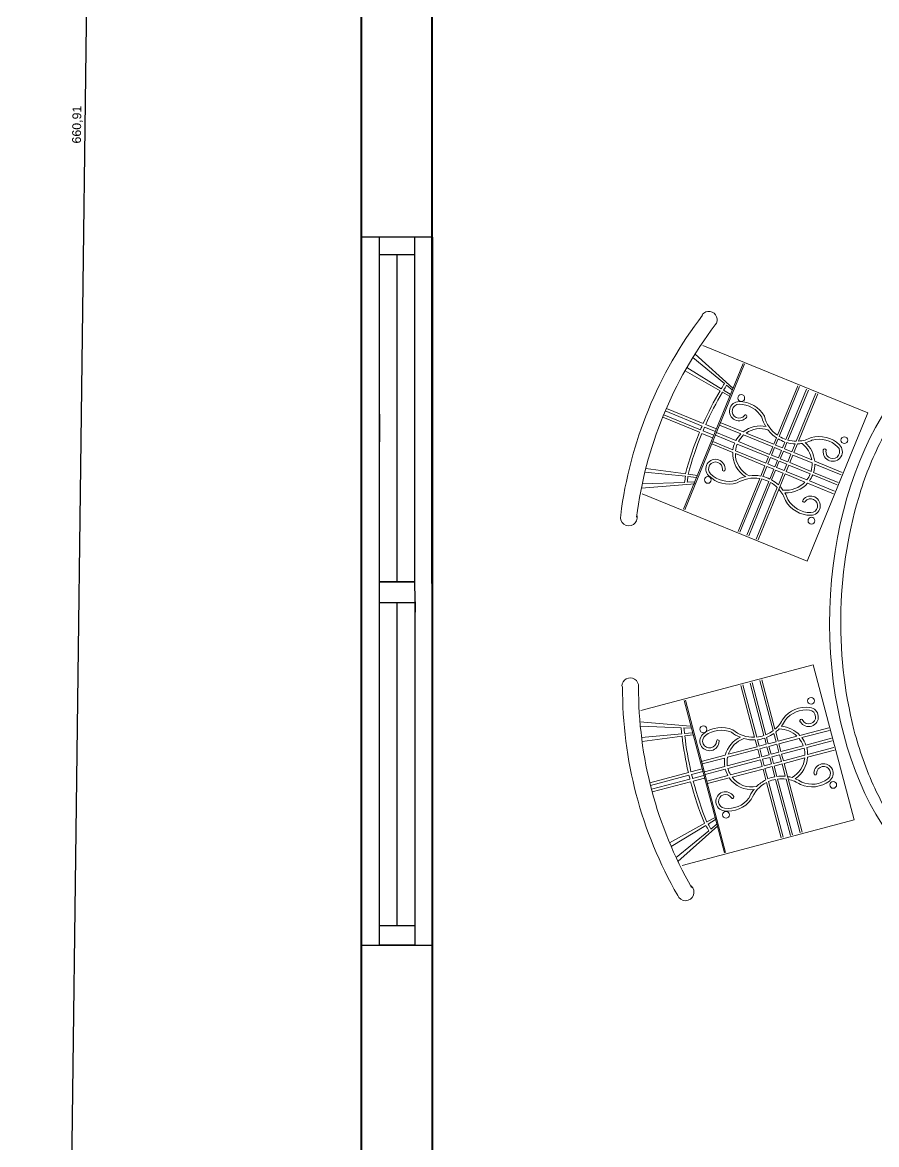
# Model space of a CAD drawing. Header units: centimetres. Extents: x 3413 to 9875, y 1 to 2456.
# Drawn here: x 3476.2 to 3717.5, y 1123.3 to 1440.3 of the extents above; entities that cross this region are included whole.
import ezdxf

# ---------------------------------------------------------------- set-up
doc = ezdxf.new("R2010")
doc.units = ezdxf.units.CM
doc.layers.add('elevationn', color=240, linetype='Continuous')
for name, color, linetype, lineweight in [('furniture', 63, 'Continuous', 20), ('JO_ DOOR LINE', 50, 'Continuous', 18), ('JO_ELEVATION LINE', 3, 'Continuous', 20), ('wall', 4, 'Continuous', 40)]:
    doc.layers.add(name, color=color, linetype=linetype, lineweight=lineweight)
doc.styles.get("Standard").update_dxf_attribs({"font": 'arial.ttf'})
doc.dimstyles.new('ISO-25', dxfattribs={"dimtxt": 2.5, "dimasz": 2.5, "dimexe": 1.25, "dimexo": 0.625, "dimtad": 1, "dimtxsty": 'Standard', "dimcen": 2.5, "dimadec": 0, "dimazin": 0, "dimtfac": 1, "dimtmove": 0, "dimatfit": 3, "dimfxl": 1, "dimarcsym": 0})

# ---------------------------------------------------------------- blocks, each defined once
blk = doc.blocks.new('window_100-flat-3-flat-1')
at = {"layer": 'JO_ DOOR LINE', "lineweight": 30}
for p, q in [((-261.27, 8628.84), (-273.24, 8644.87)), ((-430.48, 8521.17), (-270.25, 8640.86)), ((-264.26, 8632.85), (-270.25, 8640.86)), ((-268.27, 8629.86), (-274.25, 8637.87)), ((-424.49, 8513.16), (-264.26, 8632.85)), ((-345.25, 8578.6), (-271.26, 8633.86)), ((-310.3, 8610.94), (-316.54, 8606.28)), ((-310.56, 8598.27), (-304.32, 8602.93)), ((-348.24, 8582.6), (-348.24, 8582.6)), ((-348.24, 8582.6), (-342.25, 8574.59)), ((-342.25, 8574.59), (-348.24, 8582.6)), ((-347.01, 8571.04), (-352.99, 8579.05)), ((-423.03, 8520.49), (-350, 8575.05)), ((-344.38, 8573), (-349.13, 8569.45)), ((-342.25, 8574.59), (-342.25, 8574.59)), ((-390.42, 8551.09), (-385.97, 8554.42)), ((-379.98, 8546.41), (-384.44, 8543.08)), ((-433.47, 8525.18), (-421.5, 8509.15)), ((-426.03, 8524.5), (-420.04, 8516.49)), ((-424.49, 8513.16), (-430.48, 8521.17))]:
    blk.add_line(p, q, dxfattribs=at)
at = {"layer": 'JO_ELEVATION LINE'}
for p, q in [((-273.24, 8644.87), (-433.47, 8525.18)), ((-421.5, 8509.15), (-261.27, 8628.84))]:
    blk.add_line(p, q, dxfattribs=at)
blk = doc.blocks.new('*D55')
at = {"layer": 'Defpoints', "color": 0, "transparency": 16777216}
for p in [(3498.12, 1741.87), (3571.97, 1740.92), (3572, 1079.96)]:
    blk.add_point(p, dxfattribs=at)
at = {"layer": 'elevationn', "color": 0, "lineweight": -2, "transparency": 16777216}
for p, q in [((3571.35, 1740.93), (3496.87, 1741.89)), ((3489.68, 1083.52), (3498.09, 1739.37)), ((3571.37, 1079.97), (3488.4, 1081.04))]:
    blk.add_line(p, q, dxfattribs=at)
at = {"layer": 'elevationn', "color": 0, "transparency": 16777216}
for points in [[(3497.68, 1739.38), (3498.51, 1739.37), (3498.12, 1741.87)], [(3489.26, 1083.52), (3490.1, 1083.51), (3489.65, 1081.02)]]:
    blk.add_solid(points, dxfattribs=at)
at = {"layer": 'elevationn', "color": 0, "transparency": 16777216, "insert": (3491.76, 1411.47), "char_height": 2.5, "attachment_point": 5, "rotation": 89.265}
blk.add_mtext('660,91', dxfattribs=at)

msp = doc.modelspace()

# ---------------------------------------------------------------- linework, layer by layer
at = {"layer": 'furniture'}
for p, q in [((3714.977, 1330.019), (3668.382, 1349.08)), ((3665.586, 1345.666), (3674.487, 1338.329)), ((3666.203, 1346.655), (3676.892, 1337.059)), ((3679.822, 1343.992), (3662.967, 1302.791)), ((3680.172, 1343.849), (3663.317, 1302.648)), ((3663.364, 1341.9), (3673.253, 1336.28)), ((3663.91, 1342.857), (3673.6, 1336.868)), ((3675.101, 1337.823), (3676.674, 1336.526)), ((3673.937, 1335.892), (3675.947, 1334.75)), ((3674.27, 1336.454), (3676.165, 1335.283)), ((3695.188, 1337.706), (3689.464, 1323.715)), ((3695.72, 1337.488), (3689.955, 1323.394)), ((3697.673, 1336.689), (3691.871, 1322.506)), ((3698.206, 1336.471), (3692.426, 1322.341)), ((3700.337, 1335.6), (3694.787, 1322.034)), ((3700.869, 1335.382), (3695.417, 1322.055)), ((3657.052, 1328.807), (3667.451, 1324.553)), ((3657.343, 1329.518), (3667.743, 1325.264)), ((3657.788, 1330.58), (3668.196, 1326.323)), ((3658.09, 1331.286), (3668.505, 1327.026)), ((3697.835, 1288.118), (3714.977, 1330.019)), ((3668.887, 1326.023), (3671.958, 1324.767)), ((3669.19, 1326.729), (3672.248, 1325.478)), ((3673.111, 1326.589), (3679.162, 1324.114)), ((3673.322, 1327.32), (3679.796, 1324.671)), ((3668.153, 1324.25), (3671.15, 1323.024)), ((3668.443, 1324.961), (3671.521, 1323.701)), ((3671.949, 1323.746), (3677.41, 1321.512)), ((3672.235, 1324.446), (3677.732, 1322.198)), ((3679.932, 1323.798), (3688.127, 1320.446)), ((3680.615, 1324.336), (3688.413, 1321.146)), ((3689.171, 1322.998), (3688.413, 1321.146)), ((3689.665, 1322.685), (3688.946, 1320.928)), ((3670.931, 1321.259), (3676.832, 1318.845)), ((3671.217, 1321.959), (3676.902, 1319.634)), ((3677.627, 1319.337), (3686.233, 1315.816)), ((3678.11, 1321.225), (3686.964, 1317.603)), ((3678.436, 1321.91), (3687.25, 1318.304)), ((3688.127, 1320.446), (3687.25, 1318.304)), ((3688.66, 1320.228), (3687.783, 1318.086)), ((3688.66, 1320.228), (3690.613, 1319.429)), ((3688.946, 1320.928), (3690.899, 1320.129)), ((3690.613, 1319.429), (3689.736, 1317.287)), ((3691.145, 1319.211), (3690.269, 1317.069)), ((3691.584, 1321.804), (3690.899, 1320.129)), ((3691.145, 1319.211), (3693.276, 1318.34)), ((3692.137, 1321.635), (3691.432, 1319.911)), ((3691.432, 1319.911), (3693.562, 1319.04)), ((3694.48, 1321.282), (3693.562, 1319.04)), ((3695.101, 1321.282), (3694.095, 1318.822)), ((3694.095, 1318.822), (3699.187, 1316.739)), ((3677.583, 1318.538), (3685.946, 1315.116)), ((3686.964, 1317.603), (3686.233, 1315.816)), ((3687.497, 1317.385), (3686.766, 1315.598)), ((3687.497, 1317.385), (3689.45, 1316.586)), ((3687.783, 1318.086), (3689.736, 1317.287)), ((3689.45, 1316.586), (3688.719, 1314.799)), ((3689.982, 1316.369), (3689.251, 1314.581)), ((3689.982, 1316.369), (3692.113, 1315.497)), ((3690.269, 1317.069), (3692.399, 1316.197)), ((3693.276, 1318.34), (3692.399, 1316.197)), ((3693.808, 1318.122), (3692.932, 1315.979)), ((3692.932, 1315.979), (3698.982, 1313.504)), ((3693.808, 1318.122), (3699.273, 1315.886)), ((3699.993, 1316.409), (3707.766, 1313.229)), ((3652.033, 1313.254), (3663.467, 1312.122)), ((3652.304, 1314.339), (3663.556, 1312.804)), ((3664.286, 1312.705), (3666.878, 1312.351)), ((3691.628, 1312.792), (3684.014, 1294.181)), ((3685.946, 1315.116), (3684.749, 1312.188)), ((3686.479, 1314.898), (3685.32, 1312.065)), ((3686.479, 1314.898), (3688.432, 1314.099)), ((3686.766, 1315.598), (3688.719, 1314.799)), ((3688.432, 1314.099), (3687.307, 1311.348)), ((3688.965, 1313.881), (3687.819, 1311.081)), ((3688.965, 1313.881), (3691.095, 1313.01)), ((3689.251, 1314.581), (3691.382, 1313.71)), ((3691.095, 1313.01), (3689.738, 1309.691)), ((3692.113, 1315.497), (3691.382, 1313.71)), ((3691.628, 1312.792), (3697.251, 1310.491)), ((3692.646, 1315.279), (3691.914, 1313.492)), ((3691.914, 1313.492), (3697.767, 1311.098)), ((3692.646, 1315.279), (3698.733, 1312.789)), ((3699.433, 1312.502), (3706.317, 1309.686)), ((3699.686, 1313.216), (3706.603, 1310.387)), ((3700.036, 1315.574), (3707.48, 1312.529)), ((3651.032, 1308.758), (3666.116, 1309.957)), ((3651.28, 1309.956), (3663.264, 1310.402)), ((3664, 1310.429), (3666.266, 1310.513)), ((3664.198, 1312.05), (3666.617, 1311.811)), ((3684.455, 1311.471), (3678.333, 1296.505)), ((3685.03, 1311.356), (3678.866, 1296.287)), ((3687.02, 1310.646), (3680.819, 1295.488)), ((3687.531, 1310.375), (3681.351, 1295.27)), ((3697.997, 1310.186), (3705.299, 1307.199)), ((3698.49, 1310.802), (3705.586, 1307.899)), ((3651.291, 1307.159), (3697.835, 1288.118)), ((3689.43, 1308.939), (3683.482, 1294.399)), ((3699.591, 1258.804), (3650.918, 1245.949)), ((3711.151, 1215.033), (3699.591, 1258.804)), ((3679.165, 1253.018), (3683.025, 1238.403)), ((3679.722, 1253.165), (3683.61, 1238.442)), ((3681.762, 1253.704), (3685.675, 1238.888)), ((3682.318, 1253.851), (3686.217, 1239.09)), ((3684.544, 1254.439), (3688.286, 1240.268)), ((3685.1, 1254.586), (3688.777, 1240.664)), ((3663.114, 1248.779), (3674.481, 1205.74)), ((3663.48, 1248.876), (3674.847, 1205.836)), ((3650.639, 1242.7), (3664.951, 1241.48)), ((3650.743, 1241.54), (3662.267, 1241.045)), ((3663.062, 1241.011), (3665.098, 1240.923)), ((3663.223, 1239.417), (3665.441, 1239.624)), ((3688.99, 1239.857), (3689.669, 1237.287)), ((3695.83, 1238.915), (3703.95, 1241.059)), ((3696.367, 1238.274), (3704.143, 1240.328)), ((3651.097, 1238.287), (3662.439, 1239.344)), ((3651.237, 1237.194), (3662.516, 1238.666)), ((3663.296, 1238.768), (3665.588, 1239.067)), ((3683.223, 1237.654), (3683.734, 1235.72)), ((3683.806, 1237.702), (3684.29, 1235.867)), ((3684.29, 1235.867), (3686.33, 1236.406)), ((3685.868, 1238.155), (3686.33, 1236.406)), ((3686.411, 1238.353), (3686.887, 1236.552)), ((3686.887, 1236.552), (3689.113, 1237.14)), ((3687.08, 1235.821), (3689.306, 1236.409)), ((3688.494, 1239.483), (3689.113, 1237.14)), ((3689.306, 1236.409), (3689.897, 1234.171)), ((3689.669, 1237.287), (3694.989, 1238.692)), ((3689.862, 1236.556), (3695.57, 1238.063)), ((3689.862, 1236.556), (3690.453, 1234.318)), ((3697.508, 1236.181), (3704.734, 1238.09)), ((3697.737, 1235.459), (3704.928, 1237.358)), ((3667.969, 1231.556), (3674.732, 1233.342)), ((3675.367, 1232.727), (3683.927, 1234.988)), ((3675.588, 1233.568), (3683.734, 1235.72)), ((3683.927, 1234.988), (3684.518, 1232.75)), ((3684.484, 1235.135), (3686.524, 1235.674)), ((3684.484, 1235.135), (3685.075, 1232.897)), ((3685.075, 1232.897), (3687.115, 1233.436)), ((3686.524, 1235.674), (3687.115, 1233.436)), ((3687.08, 1235.821), (3687.671, 1233.583)), ((3687.671, 1233.583), (3689.897, 1234.171)), ((3687.864, 1232.852), (3690.09, 1233.439)), ((3690.09, 1233.439), (3690.583, 1231.572)), ((3690.453, 1234.318), (3696.773, 1235.987)), ((3690.646, 1233.586), (3697.005, 1235.266)), ((3690.646, 1233.586), (3691.139, 1231.719)), ((3691.139, 1231.719), (3697.253, 1233.334)), ((3697.986, 1232.745), (3705.614, 1234.76)), ((3698.008, 1233.533), (3705.421, 1235.491)), ((3668.242, 1230.846), (3674.562, 1232.515)), ((3668.833, 1228.608), (3674.575, 1230.124)), ((3675.31, 1230.318), (3684.518, 1232.75)), ((3675.463, 1229.576), (3684.711, 1232.019)), ((3676.214, 1227.777), (3685.204, 1230.152)), ((3684.711, 1232.019), (3685.204, 1230.152)), ((3685.268, 1232.166), (3687.308, 1232.705)), ((3685.268, 1232.166), (3685.761, 1230.299)), ((3685.761, 1230.299), (3687.801, 1230.838)), ((3685.954, 1229.567), (3687.994, 1230.106)), ((3687.308, 1232.705), (3687.801, 1230.838)), ((3687.864, 1232.852), (3688.357, 1230.985)), ((3687.994, 1230.106), (3688.753, 1227.232)), ((3688.357, 1230.985), (3690.583, 1231.572)), ((3688.551, 1230.253), (3690.776, 1230.841)), ((3688.551, 1230.253), (3689.323, 1227.328)), ((3690.776, 1230.841), (3691.692, 1227.374)), ((3691.333, 1230.988), (3697.207, 1232.539)), ((3691.333, 1230.988), (3696.467, 1211.546)), ((3653.422, 1225.546), (3664.302, 1228.419)), ((3653.606, 1224.8), (3664.478, 1227.672)), ((3665.028, 1228.595), (3668.222, 1229.439)), ((3665.21, 1227.849), (3668.418, 1228.697)), ((3665.496, 1226.734), (3668.712, 1227.583)), ((3669.026, 1227.876), (3674.731, 1229.383)), ((3669.519, 1226.009), (3675.457, 1227.577)), ((3669.712, 1225.278), (3675.876, 1226.906)), ((3676.661, 1227.113), (3685.398, 1229.42)), ((3685.398, 1229.42), (3686.206, 1226.361)), ((3685.954, 1229.567), (3686.736, 1226.608)), ((3653.891, 1223.684), (3664.755, 1226.554)), ((3654.087, 1222.942), (3664.95, 1225.811)), ((3665.693, 1225.991), (3668.824, 1226.818)), ((3686.403, 1225.613), (3690.532, 1209.979)), ((3686.931, 1225.867), (3691.089, 1210.126)), ((3688.947, 1226.499), (3693.129, 1210.665)), ((3689.518, 1226.591), (3693.685, 1210.812)), ((3691.899, 1226.589), (3695.911, 1211.399)), ((3662.53, 1202.192), (3711.151, 1215.033)), ((3669.561, 1214.447), (3671.843, 1215.727)), ((3669.885, 1213.871), (3671.961, 1215.138)), ((3659.013, 1208.533), (3668.919, 1214.087)), ((3659.451, 1207.504), (3669.258, 1213.489)), ((3660.836, 1204.418), (3670.133, 1211.993)), ((3661.36, 1203.313), (3672.677, 1213.357)), ((3670.704, 1212.458), (3672.462, 1213.891))]:
    msp.add_line(p, q, dxfattribs=at)
msp.add_lwpolyline([(3752.035, 1194.949, 0.0979932), (3763.073, 1196.838, 0.0521169), (3769.593, 1200.102, 0.045547), (3775.875, 1204.948, 0.0392922), (3781.759, 1211.305, 0.0438685), (3788.714, 1221.914, 0.0464057), (3795.523, 1238.006, 0.1380772), (3797.475, 1305.759, 0.0456041), (3791.604, 1322.217, 0.0554584), (3783.498, 1335.594, 0.0557052), (3775.811, 1343.531, 0.0673297), (3767.449, 1348.727, 0.2009302), (3745.5, 1349.359, 0.0521135), (3738.98, 1346.095, 0.0455345), (3732.698, 1341.249, 0.0392841), (3726.814, 1334.892, 0.0438695), (3719.859, 1324.283, 0.0464039), (3713.05, 1308.191, 0.1380764), (3711.099, 1240.439, 0.0456069), (3716.97, 1223.981, 0.0554622), (3725.075, 1210.603, 0.0557082), (3732.762, 1202.666, 0.0673258), (3741.124, 1197.47, 0.075185), (3749.832, 1195.101)], format="xyb", dxfattribs=at)
for centre in [(3679.256, 1334.225), (3708.373, 1322.314), (3669.815, 1311.095), (3699.07, 1299.572), (3698.962, 1248.676), (3668.545, 1240.643), (3705.237, 1224.92), (3674.944, 1216.493)]:
    msp.add_circle(centre, 0.959, dxfattribs=at)
for centre, radius, start, end in [((3761.538, 1286.505), 117.264, 142.66365, 172.83853), ((3670.094, 1356.362), 2.351, 320.6592, 142.04283), ((3761.538, 1286.505), 112.725, 142.66365, 172.83853), ((3754.331, 1288.839), 93.937, 148.20807, 149.25061), ((3754.968, 1288.371), 93.937, 148.2353, 149.21211), ((3754.331, 1288.839), 93.937, 149.66678, 156.01421), ((3754.968, 1288.371), 93.937, 149.61059, 155.90646), ((3678.648, 1330.515), 2.717, 90.1185, 321.70496), ((3678.648, 1330.515), 1.96, 90.1185, 321.70496), ((3678.659, 1325.055), 8.177, 29.49065, 90.1185), ((3678.659, 1325.055), 7.421, 30.25076, 90.1185), ((3680.487, 1329.084), 0.378, 317.40429, 141.20472), ((3694.795, 1331.327), 10.05, 194.60492, 210.77222), ((3694.795, 1331.327), 9.293, 193.99223, 235.00001), ((3754.331, 1288.839), 93.937, 156.4827, 157.18529), ((3754.968, 1288.371), 93.937, 156.37498, 157.07759), ((3684.614, 1318.552), 7.788, 77.3772, 128.21573), ((3684.614, 1318.552), 7.031, 71.87222, 124.65801), ((3694.795, 1331.327), 10.05, 217.3168, 235.97424), ((3754.331, 1288.839), 93.937, 157.65363, 165.1962), ((3754.968, 1288.371), 93.937, 157.54594, 165.02015), ((3684.614, 1318.552), 7.788, 134.43412, 152.09297), ((3684.614, 1318.552), 7.031, 131.7489, 151.48186), ((3694.795, 1331.327), 10.05, 239.30739, 251.37026), ((3694.795, 1331.327), 9.293, 238.61436, 251.66533), ((3694.795, 1331.327), 9.293, 255.23155, 269.95377), ((3694.795, 1331.327), 9.293, 273.84278, 296.95968), ((3694.795, 1331.327), 10.05, 284.82027, 296.95968), ((3701.266, 1315.184), 8.177, 45.38368, 106.02791), ((3701.266, 1315.184), 7.421, 45.38368, 105.49343), ((3684.614, 1318.552), 7.788, 177.8488, 238.12498), ((3684.614, 1318.552), 7.788, 157.66805, 172.02035), ((3684.614, 1318.552), 7.031, 157.65912, 173.5939), ((3694.795, 1331.327), 10.05, 254.66556, 268.204), ((3694.795, 1331.327), 10.05, 271.74883, 279.36209), ((3691.884, 1315.578), 7.395, 9.02806, 52.0732), ((3691.884, 1315.578), 8.151, 5.84961, 48.13739), ((3702.8, 1319.451), 0.433, 337.75109, 200.27867), ((3705.101, 1319.071), 2.717, 173.79722, 45.38368), ((3705.101, 1319.071), 1.96, 173.79722, 45.38368), ((3671.974, 1314.201), 2.717, 353.79722, 225.38368), ((3671.974, 1314.201), 1.96, 353.79722, 225.38368), ((3684.614, 1318.552), 7.031, 180.12159, 243.62996), ((3691.884, 1315.578), 7.395, 343.71116, 2.38801), ((3675.809, 1318.088), 7.421, 225.38368, 285.25141), ((3674.295, 1313.96), 0.371, 142.80933, 352.69285), ((3691.884, 1315.578), 7.395, 322.70556, 337.83854), ((3691.884, 1315.578), 8.151, 324.13038, 337.83043), ((3691.884, 1315.578), 8.151, 343.15625, 359.97182), ((3756.651, 1300.256), 93.937, 172.74307, 173.79992), ((3757.342, 1299.871), 93.937, 172.55051, 173.54655), ((3675.809, 1318.088), 8.177, 225.38368, 286.01153), ((3682.922, 1302.305), 10.05, 104.72996, 121.50995), ((3682.922, 1302.305), 9.293, 80.50217, 121.50995), ((3682.922, 1302.305), 10.05, 79.52794, 98.18538), ((3682.922, 1302.305), 9.293, 63.83685, 76.88782), ((3682.922, 1302.305), 10.05, 64.13192, 76.19479), ((3682.922, 1302.305), 9.293, 45.54841, 60.27063), ((3682.922, 1302.305), 10.05, 47.29818, 60.83662), ((3691.884, 1315.578), 7.395, 263.42898, 316.53443), ((3691.884, 1315.578), 8.151, 267.75551, 318.58505), ((3682.922, 1302.305), 9.293, 18.5425, 41.6594), ((3682.922, 1302.305), 10.05, 36.14009, 43.75335), ((3682.922, 1302.305), 10.05, 18.97331, 30.68191), ((3698.863, 1303.823), 2.717, 270.1185, 141.70496), ((3698.852, 1309.284), 8.177, 209.47427, 270.1185), ((3698.852, 1309.284), 7.421, 210.00875, 270.1185), ((3696.964, 1305.172), 0.386, 124.95075, 337.75109), ((3698.863, 1303.823), 1.96, 270.1185, 141.70496), ((3647.487, 1300.5), 2.381, 164.82746, 11.42786), ((3647.897, 1252.792), 2.351, 357.70271, 179.08633), ((3762.97, 1252.122), 117.264, 179.70715, 209.88204), ((3762.97, 1252.122), 112.725, 179.70715, 209.88204), ((3697.584, 1238.704), 8.177, 82.42718, 143.07141), ((3697.584, 1238.704), 7.421, 82.42718, 142.53694), ((3698.304, 1244.117), 2.717, 210.84073, 82.42718), ((3698.304, 1244.117), 1.96, 210.84073, 82.42718), ((3682.694, 1247.69), 9.293, 310.88628, 334.00319), ((3682.694, 1247.69), 10.05, 321.86378, 334.00319), ((3696.238, 1243.033), 0.433, 14.7946, 237.32217), ((3755.81, 1249.643), 93.937, 185.25157, 186.29412), ((3756.601, 1249.653), 93.937, 185.27881, 186.25562), ((3673.594, 1232.963), 8.177, 66.53415, 127.16201), ((3673.594, 1232.963), 7.421, 67.29427, 127.16201), ((3682.694, 1247.69), 10.05, 231.64843, 247.81572), ((3682.694, 1247.69), 9.293, 231.03574, 272.04352), ((3682.694, 1247.69), 9.293, 292.27505, 306.99728), ((3682.694, 1247.69), 10.05, 308.79233, 316.4056), ((3689.858, 1233.366), 7.395, 46.07157, 89.11671), ((3689.858, 1233.366), 8.151, 42.89312, 85.1809), ((3755.81, 1249.643), 93.937, 186.71029, 193.05772), ((3756.601, 1249.653), 93.937, 186.6541, 192.94997), ((3670.295, 1237.315), 2.717, 127.16201, 358.74846), ((3670.295, 1237.315), 1.96, 127.16201, 358.74846), ((3672.625, 1237.281), 0.378, 354.44779, 178.24822), ((3682.264, 1231.361), 7.788, 114.42071, 165.25924), ((3682.264, 1231.361), 7.031, 108.91573, 161.70152), ((3682.694, 1247.69), 10.05, 254.36031, 273.01774), ((3682.694, 1247.69), 9.293, 275.65787, 288.70884), ((3682.694, 1247.69), 10.05, 276.3509, 288.41377), ((3682.694, 1247.69), 10.05, 291.70907, 305.24751), ((3689.858, 1233.366), 7.395, 20.75467, 39.43152), ((3689.858, 1233.366), 8.151, 20.19976, 37.01533), ((3689.858, 1233.366), 7.395, 359.74906, 14.88205), ((3689.858, 1233.366), 8.151, 1.17388, 14.87393), ((3682.264, 1231.361), 7.788, 171.47763, 189.13648), ((3682.264, 1231.361), 7.031, 168.7924, 188.52537), ((3689.858, 1233.366), 7.395, 300.47249, 353.57794), ((3689.858, 1233.366), 8.151, 304.79901, 355.62856), ((3702.51, 1228.188), 2.717, 307.16201, 178.74846), ((3702.51, 1228.188), 1.96, 307.16201, 178.74846), ((3755.81, 1249.643), 93.937, 193.52621, 194.2288), ((3756.601, 1249.653), 93.937, 193.41848, 194.1211), ((3682.264, 1231.361), 7.788, 194.71156, 209.06386), ((3682.264, 1231.361), 7.031, 194.70262, 210.6374), ((3682.264, 1231.361), 7.788, 214.89231, 275.16848), ((3682.264, 1231.361), 7.031, 217.16509, 280.67346), ((3690.701, 1217.373), 10.05, 101.17542, 113.23829), ((3690.701, 1217.373), 10.05, 84.34169, 97.88012), ((3690.701, 1217.373), 10.05, 73.18359, 80.79686), ((3700.182, 1228.121), 0.386, 161.99426, 14.7946), ((3755.81, 1249.643), 93.937, 194.69714, 202.23971), ((3756.601, 1249.653), 93.937, 194.58944, 202.06366), ((3690.701, 1217.373), 9.293, 117.54567, 158.55346), ((3690.701, 1217.373), 10.05, 116.57145, 135.22888), ((3690.701, 1217.373), 9.293, 100.88036, 113.93133), ((3690.701, 1217.373), 9.293, 82.59192, 97.31414), ((3690.701, 1217.373), 9.293, 55.58601, 78.70291), ((3690.701, 1217.373), 10.05, 56.01682, 67.72541), ((3699.212, 1232.54), 8.177, 246.51778, 307.16201), ((3699.212, 1232.54), 7.421, 247.05225, 307.16201), ((3674.796, 1220.273), 2.717, 30.84073, 262.42718), ((3674.796, 1220.273), 1.96, 30.84073, 262.42718), ((3675.516, 1225.686), 8.177, 262.42718, 323.05504), ((3675.516, 1225.686), 7.421, 262.42718, 322.29492), ((3676.794, 1221.478), 0.371, 179.85284, 29.73636), ((3690.701, 1217.373), 10.05, 141.77347, 158.55346), ((3750.785, 1260.154), 93.937, 209.78658, 210.84343), ((3751.568, 1260.262), 93.937, 209.59402, 210.59005)]:
    msp.add_arc(centre, radius, start, end, dxfattribs=at)
at = {"layer": 'furniture', "color": 11, "true_color": 0xf27172}
msp.add_arc((3663.505, 1194.586), 2.381, 201.87097, 48.47136, dxfattribs=at)
at = {"layer": 'furniture'}
msp.add_ellipse((3754.287, 1273.099), major_axis=(-2.341, -81.275), ratio=0.6153846, dxfattribs=at)
at = {"layer": 'wall'}
for p, q in [((3571.995, 1079.963), (3571.975, 1740.925)), ((3591.995, 1079.896), (3591.983, 1469.874)), ((3591.992, 1179.897), (3592.059, 1179.897))]:
    msp.add_line(p, q, dxfattribs=at)

# ---------------------------------------------------------------- block references
at = {"layer": 'wall', "rotation": 53.24294292379511}
msp.add_blockref('window_100-flat-3-flat-1', (10661.688, -3574.732), dxfattribs=at)

# ---------------------------------------------------------------- dimensions: what is measured, and where the dimension line sits
at = {"layer": 'elevationn'}
dim = msp.add_linear_dim(base=(3498.125, 1741.872), p1=(3571.995, 1079.963), p2=(3571.975, 1740.925), angle=89.26504, dimstyle='ISO-25', dxfattribs=at)
dim.commit()
dim.dimension.update_dxf_attribs({"geometry": '*D55', "text_midpoint": (3491.759, 1411.473)})

doc.saveas('drawing.dxf')
